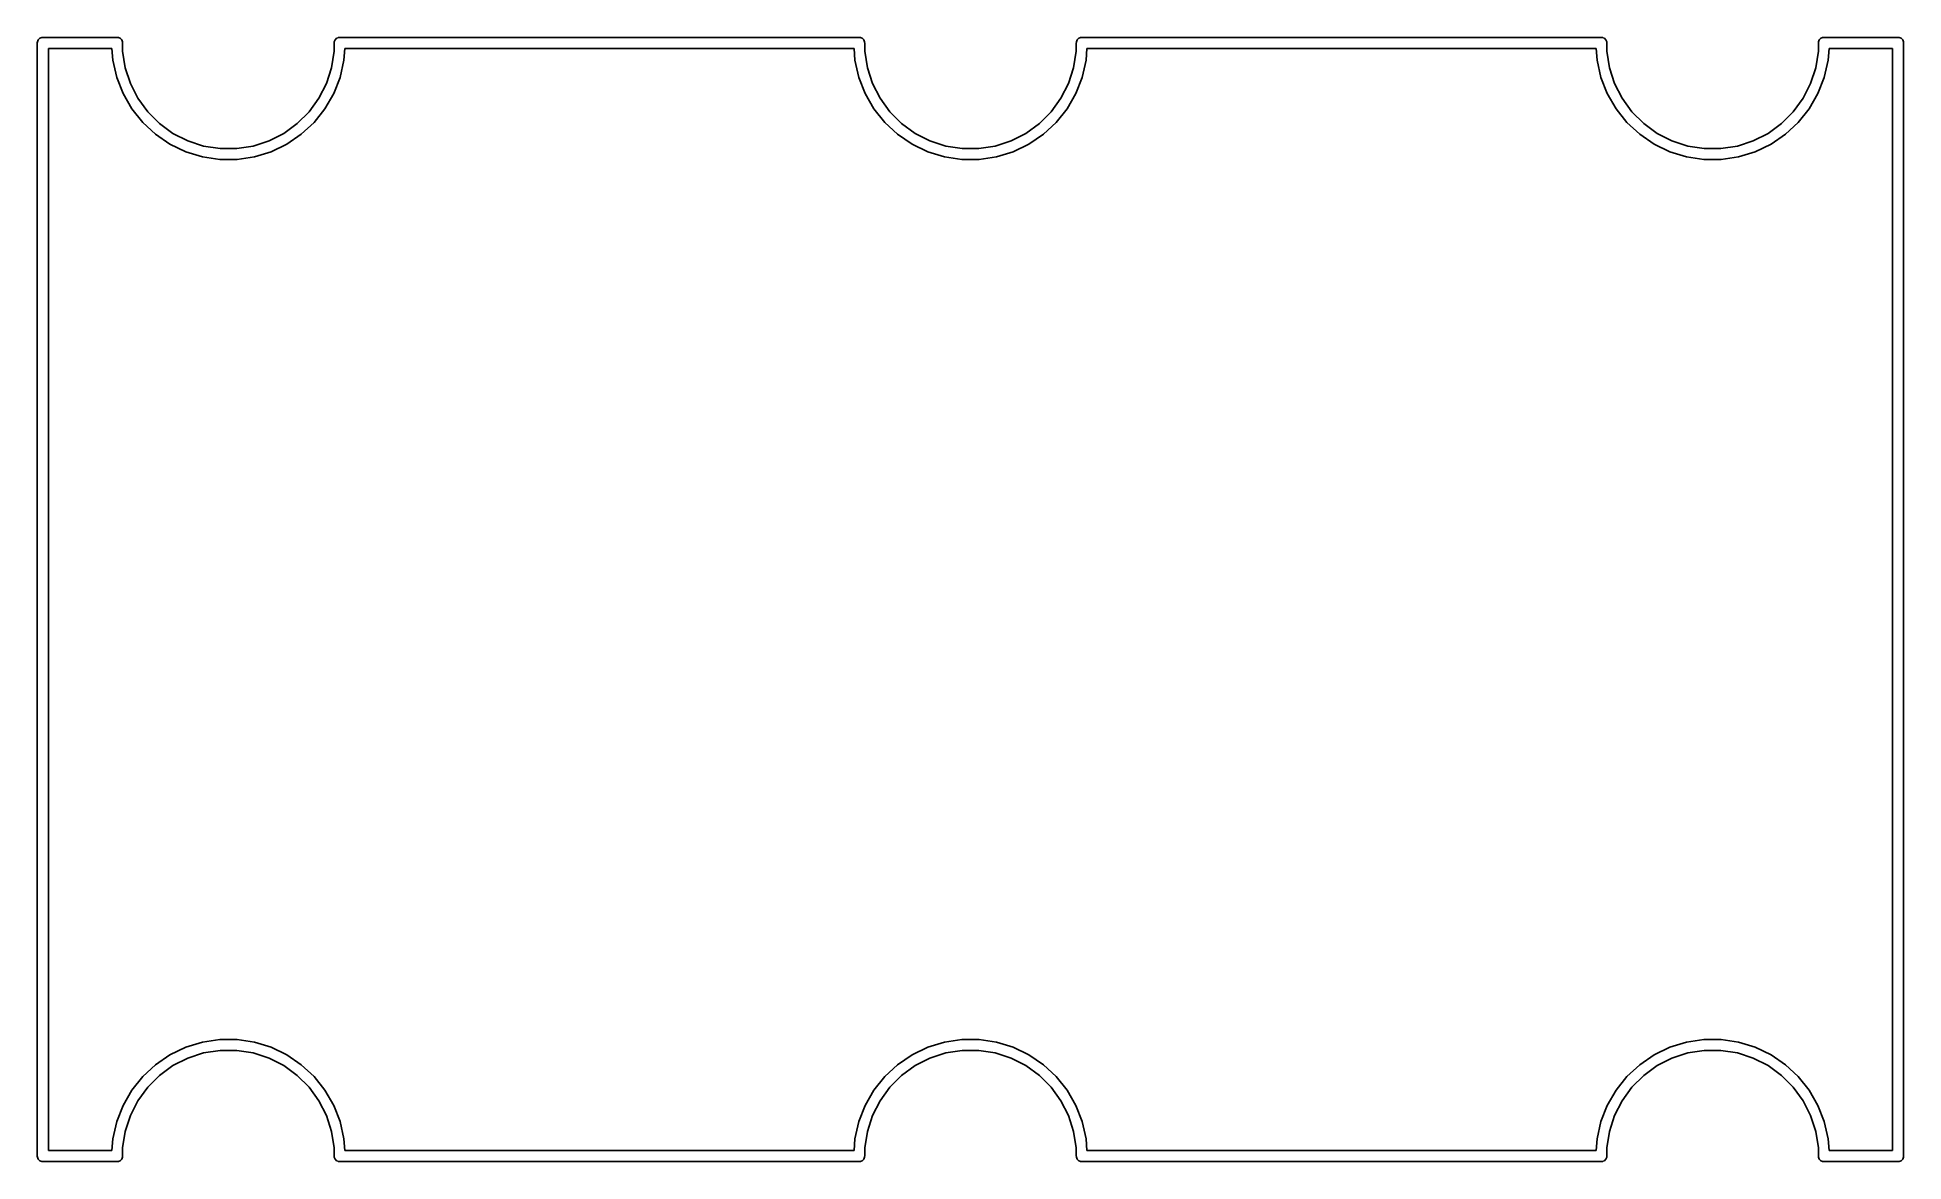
# Model space of a CAD drawing. Extents: x -0.003 to 0.987, y -0.003 to 0.594.
import ezdxf

# ---------------------------------------------------------------- set-up
doc = ezdxf.new("R2010")
doc.units = 0
doc.header["$MEASUREMENT"] = 0
doc.layers.add('BLACK', color=7, linetype='CONTINUOUS')

msp = doc.modelspace()

# ---------------------------------------------------------------- linework, layer by layer
at = {"layer": 'BLACK', "linetype": 'CONTINUOUS'}
for p, q in [((-0.00295, 0.59055), (-0.0029, 0.59113)), ((-0.00295, 0), (-0.00295, 0.59055)), ((-0.0029, 0.59113), (-0.00246, 0.59219)), ((-0.00246, 0.59219), (-0.00164, 0.59301)), ((-0.00164, 0.59301), (-0.00058, 0.59345)), ((-0.00058, 0.59345), (0, 0.5935)), ((0, 0.5935), (0.03937, 0.5935)), ((0.00295, 0.5876), (0.00295, 0.00295)), ((0.03664, 0.5876), (0.00295, 0.5876)), ((0.03711, 0.58131), (0.03664, 0.5876)), ((0.03937, 0.5935), (0.03995, 0.59345)), ((0.03995, 0.59345), (0.04016, 0.59336)), ((0.04016, 0.59336), (0.04028, 0.59336)), ((0.04028, 0.59336), (0.04045, 0.59324)), ((0.04045, 0.59324), (0.04101, 0.59301)), ((0.04101, 0.59301), (0.04165, 0.59236)), ((0.04165, 0.59236), (0.04176, 0.59229)), ((0.04176, 0.59229), (0.04177, 0.59224)), ((0.04177, 0.59224), (0.04183, 0.59219)), ((0.04183, 0.59219), (0.04227, 0.59113)), ((0.04227, 0.59113), (0.04227, 0.59073)), ((0.04227, 0.59073), (0.04232, 0.59055)), ((0.04232, 0.59055), (0.04232, 0.58614)), ((0.04232, 0.58614), (0.0437, 0.57741)), ((0.15315, 0.57741), (0.15453, 0.58614)), ((0.15453, 0.59055), (0.15458, 0.59073)), ((0.15453, 0.58614), (0.15453, 0.59055)), ((0.15458, 0.59113), (0.15503, 0.59219)), ((0.15458, 0.59073), (0.15458, 0.59113)), ((0.15503, 0.59219), (0.15508, 0.59224)), ((0.15508, 0.59224), (0.15509, 0.59229)), ((0.15509, 0.59229), (0.1552, 0.59236)), ((0.1552, 0.59236), (0.15584, 0.59301)), ((0.15584, 0.59301), (0.1564, 0.59324)), ((0.1564, 0.59324), (0.15657, 0.59336)), ((0.15657, 0.59336), (0.15669, 0.59336)), ((0.15669, 0.59336), (0.1569, 0.59345)), ((0.1569, 0.59345), (0.15748, 0.5935)), ((0.15748, 0.5935), (0.43307, 0.5935)), ((0.16021, 0.5876), (0.15974, 0.58131)), ((0.43034, 0.5876), (0.16021, 0.5876)), ((0.43081, 0.58131), (0.43034, 0.5876)), ((0.43307, 0.5935), (0.43365, 0.59345)), ((0.43365, 0.59345), (0.43386, 0.59336)), ((0.43386, 0.59336), (0.43398, 0.59336)), ((0.43398, 0.59336), (0.43415, 0.59324)), ((0.43415, 0.59324), (0.43471, 0.59301)), ((0.43471, 0.59301), (0.43535, 0.59236)), ((0.43535, 0.59236), (0.43546, 0.59229)), ((0.43546, 0.59229), (0.43547, 0.59224)), ((0.43547, 0.59224), (0.43553, 0.59219)), ((0.43553, 0.59219), (0.43597, 0.59113)), ((0.43597, 0.59113), (0.43597, 0.59073)), ((0.43597, 0.59073), (0.43602, 0.59055)), ((0.43602, 0.59055), (0.43602, 0.58614)), ((0.43602, 0.58614), (0.43741, 0.57741)), ((0.54685, 0.57741), (0.54823, 0.58614)), ((0.54823, 0.59055), (0.54829, 0.59073)), ((0.54823, 0.58614), (0.54823, 0.59055)), ((0.54829, 0.59113), (0.54873, 0.59219)), ((0.54829, 0.59073), (0.54829, 0.59113)), ((0.54873, 0.59219), (0.54878, 0.59224)), ((0.54878, 0.59224), (0.54879, 0.59229)), ((0.54879, 0.59229), (0.5489, 0.59236)), ((0.5489, 0.59236), (0.54954, 0.59301)), ((0.54954, 0.59301), (0.5501, 0.59324)), ((0.5501, 0.59324), (0.55027, 0.59336)), ((0.55027, 0.59336), (0.55039, 0.59336)), ((0.55039, 0.59336), (0.55061, 0.59345)), ((0.55061, 0.59345), (0.55118, 0.5935)), ((0.55118, 0.5935), (0.82677, 0.5935)), ((0.55391, 0.5876), (0.55344, 0.58131)), ((0.82404, 0.5876), (0.55391, 0.5876)), ((0.82451, 0.58131), (0.82404, 0.5876)), ((0.82677, 0.5935), (0.82735, 0.59345)), ((0.82735, 0.59345), (0.82756, 0.59336)), ((0.82756, 0.59336), (0.82768, 0.59336)), ((0.82768, 0.59336), (0.82785, 0.59324)), ((0.82785, 0.59324), (0.82841, 0.59301)), ((0.82841, 0.59301), (0.82906, 0.59236)), ((0.82906, 0.59236), (0.82916, 0.59229)), ((0.82916, 0.59229), (0.82917, 0.59224)), ((0.82917, 0.59224), (0.82923, 0.59219)), ((0.82923, 0.59219), (0.82967, 0.59113)), ((0.82967, 0.59113), (0.82967, 0.59073)), ((0.82967, 0.59073), (0.82972, 0.59055)), ((0.82972, 0.59055), (0.82972, 0.58614)), ((0.82972, 0.58614), (0.83111, 0.57741)), ((0.94055, 0.57741), (0.94193, 0.58614)), ((0.94193, 0.59055), (0.94199, 0.59073)), ((0.94193, 0.58614), (0.94193, 0.59055)), ((0.94199, 0.59113), (0.94243, 0.59219)), ((0.94199, 0.59073), (0.94199, 0.59113)), ((0.94243, 0.59219), (0.94248, 0.59224)), ((0.94248, 0.59224), (0.94249, 0.59229)), ((0.94249, 0.59229), (0.9426, 0.59236)), ((0.9426, 0.59236), (0.94324, 0.59301)), ((0.94324, 0.59301), (0.9438, 0.59324)), ((0.9438, 0.59324), (0.94397, 0.59336)), ((0.94397, 0.59336), (0.94409, 0.59336)), ((0.94409, 0.59336), (0.94431, 0.59345)), ((0.94431, 0.59345), (0.94488, 0.5935)), ((0.94488, 0.5935), (0.98425, 0.5935)), ((0.94761, 0.5876), (0.94714, 0.58131)), ((0.9813, 0.5876), (0.94761, 0.5876)), ((0.9813, 0.00295), (0.9813, 0.5876)), ((0.98425, 0.5935), (0.98483, 0.59345)), ((0.98483, 0.59345), (0.98589, 0.59301)), ((0.98589, 0.59301), (0.98671, 0.59219)), ((0.98671, 0.59219), (0.98715, 0.59113)), ((0.98715, 0.59113), (0.9872, 0.59055)), ((0.9872, 0.59055), (0.9872, 0)), ((0.03917, 0.57227), (0.03711, 0.58131)), ((0.0437, 0.57741), (0.04643, 0.56902)), ((0.15042, 0.56902), (0.15315, 0.57741)), ((0.15974, 0.58131), (0.15768, 0.57227)), ((0.43287, 0.57227), (0.43081, 0.58131)), ((0.43741, 0.57741), (0.44013, 0.56902)), ((0.54412, 0.56902), (0.54685, 0.57741)), ((0.55344, 0.58131), (0.55138, 0.57227)), ((0.82657, 0.57227), (0.82451, 0.58131)), ((0.83111, 0.57741), (0.83383, 0.56902)), ((0.93782, 0.56902), (0.94055, 0.57741)), ((0.94714, 0.58131), (0.94508, 0.57227)), ((0.04256, 0.56365), (0.03917, 0.57227)), ((0.04643, 0.56902), (0.05044, 0.56115)), ((0.14641, 0.56115), (0.15042, 0.56902)), ((0.15768, 0.57227), (0.15429, 0.56365)), ((0.43626, 0.56365), (0.43287, 0.57227)), ((0.44013, 0.56902), (0.44414, 0.56115)), ((0.54011, 0.56115), (0.54412, 0.56902)), ((0.55138, 0.57227), (0.54799, 0.56365)), ((0.82996, 0.56365), (0.82657, 0.57227)), ((0.83383, 0.56902), (0.83784, 0.56115)), ((0.93381, 0.56115), (0.93782, 0.56902)), ((0.94508, 0.57227), (0.94169, 0.56365)), ((0.04719, 0.55562), (0.04256, 0.56365)), ((0.05297, 0.54838), (0.04719, 0.55562)), ((0.05044, 0.56115), (0.05563, 0.554)), ((0.14122, 0.554), (0.14641, 0.56115)), ((0.14966, 0.55562), (0.14388, 0.54838)), ((0.15429, 0.56365), (0.14966, 0.55562)), ((0.44089, 0.55562), (0.43626, 0.56365)), ((0.44667, 0.54838), (0.44089, 0.55562)), ((0.44414, 0.56115), (0.44933, 0.554)), ((0.53492, 0.554), (0.54011, 0.56115)), ((0.54336, 0.55562), (0.53758, 0.54838)), ((0.54799, 0.56365), (0.54336, 0.55562)), ((0.83459, 0.55562), (0.82996, 0.56365)), ((0.84037, 0.54838), (0.83459, 0.55562)), ((0.83784, 0.56115), (0.84303, 0.554)), ((0.92862, 0.554), (0.93381, 0.56115)), ((0.93706, 0.55562), (0.93128, 0.54838)), ((0.94169, 0.56365), (0.93706, 0.55562)), ((0.05976, 0.54207), (0.05297, 0.54838)), ((0.05563, 0.554), (0.06188, 0.54776)), ((0.06188, 0.54776), (0.06902, 0.54257)), ((0.12783, 0.54257), (0.13497, 0.54776)), ((0.13497, 0.54776), (0.14122, 0.554)), ((0.14388, 0.54838), (0.13709, 0.54207)), ((0.45346, 0.54207), (0.44667, 0.54838)), ((0.44933, 0.554), (0.45558, 0.54776)), ((0.45558, 0.54776), (0.46272, 0.54257)), ((0.52153, 0.54257), (0.52867, 0.54776)), ((0.52867, 0.54776), (0.53492, 0.554)), ((0.53758, 0.54838), (0.53079, 0.54207)), ((0.84717, 0.54207), (0.84037, 0.54838)), ((0.84303, 0.554), (0.84928, 0.54776)), ((0.84928, 0.54776), (0.85642, 0.54257)), ((0.91523, 0.54257), (0.92237, 0.54776)), ((0.92237, 0.54776), (0.92862, 0.554)), ((0.93128, 0.54838), (0.92449, 0.54207)), ((0.06742, 0.53685), (0.05976, 0.54207)), ((0.07577, 0.53283), (0.06742, 0.53685)), ((0.06902, 0.54257), (0.07689, 0.53856)), ((0.07689, 0.53856), (0.08529, 0.53583)), ((0.08529, 0.53583), (0.09401, 0.53445)), ((0.10284, 0.53445), (0.11156, 0.53583)), ((0.11156, 0.53583), (0.11996, 0.53856)), ((0.11996, 0.53856), (0.12783, 0.54257)), ((0.12943, 0.53685), (0.12108, 0.53283)), ((0.13709, 0.54207), (0.12943, 0.53685)), ((0.46112, 0.53685), (0.45346, 0.54207)), ((0.46947, 0.53283), (0.46112, 0.53685)), ((0.46272, 0.54257), (0.47059, 0.53856)), ((0.47059, 0.53856), (0.47899, 0.53583)), ((0.47899, 0.53583), (0.48771, 0.53445)), ((0.49654, 0.53445), (0.50526, 0.53583)), ((0.50526, 0.53583), (0.51366, 0.53856)), ((0.51366, 0.53856), (0.52153, 0.54257)), ((0.52313, 0.53685), (0.51478, 0.53283)), ((0.53079, 0.54207), (0.52313, 0.53685)), ((0.85482, 0.53685), (0.84717, 0.54207)), ((0.86317, 0.53283), (0.85482, 0.53685)), ((0.85642, 0.54257), (0.86429, 0.53856)), ((0.86429, 0.53856), (0.87269, 0.53583)), ((0.87269, 0.53583), (0.88141, 0.53445)), ((0.89024, 0.53445), (0.89896, 0.53583)), ((0.89896, 0.53583), (0.90736, 0.53856)), ((0.90736, 0.53856), (0.91523, 0.54257)), ((0.91683, 0.53685), (0.90848, 0.53283)), ((0.92449, 0.54207), (0.91683, 0.53685)), ((0.08463, 0.5301), (0.07577, 0.53283)), ((0.09379, 0.52872), (0.08463, 0.5301)), ((0.10306, 0.52872), (0.09379, 0.52872)), ((0.09401, 0.53445), (0.10284, 0.53445)), ((0.11222, 0.5301), (0.10306, 0.52872)), ((0.12108, 0.53283), (0.11222, 0.5301)), ((0.47833, 0.5301), (0.46947, 0.53283)), ((0.48749, 0.52872), (0.47833, 0.5301)), ((0.49676, 0.52872), (0.48749, 0.52872)), ((0.48771, 0.53445), (0.49654, 0.53445)), ((0.50592, 0.5301), (0.49676, 0.52872)), ((0.51478, 0.53283), (0.50592, 0.5301)), ((0.87203, 0.5301), (0.86317, 0.53283)), ((0.88119, 0.52872), (0.87203, 0.5301)), ((0.89046, 0.52872), (0.88119, 0.52872)), ((0.88141, 0.53445), (0.89024, 0.53445)), ((0.89962, 0.5301), (0.89046, 0.52872)), ((0.90848, 0.53283), (0.89962, 0.5301)), ((0.07577, 0.05772), (0.08463, 0.06045)), ((0.08463, 0.06045), (0.09379, 0.06183)), ((0.09379, 0.06183), (0.10306, 0.06183)), ((0.10306, 0.06183), (0.11222, 0.06045)), ((0.11222, 0.06045), (0.12108, 0.05772)), ((0.46947, 0.05772), (0.47833, 0.06045)), ((0.47833, 0.06045), (0.48749, 0.06183)), ((0.48749, 0.06183), (0.49676, 0.06183)), ((0.49676, 0.06183), (0.50592, 0.06045)), ((0.50592, 0.06045), (0.51478, 0.05772)), ((0.86317, 0.05772), (0.87203, 0.06045)), ((0.87203, 0.06045), (0.88119, 0.06183)), ((0.88119, 0.06183), (0.89046, 0.06183)), ((0.89046, 0.06183), (0.89962, 0.06045)), ((0.89962, 0.06045), (0.90848, 0.05772)), ((0.05976, 0.04848), (0.06742, 0.0537)), ((0.06742, 0.0537), (0.07577, 0.05772)), ((0.07689, 0.05199), (0.06902, 0.04798)), ((0.08529, 0.05472), (0.07689, 0.05199)), ((0.09401, 0.0561), (0.08529, 0.05472)), ((0.10284, 0.0561), (0.09401, 0.0561)), ((0.11156, 0.05472), (0.10284, 0.0561)), ((0.11996, 0.05199), (0.11156, 0.05472)), ((0.12783, 0.04798), (0.11996, 0.05199)), ((0.12108, 0.05772), (0.12943, 0.0537)), ((0.12943, 0.0537), (0.13709, 0.04848)), ((0.45346, 0.04848), (0.46112, 0.0537)), ((0.46112, 0.0537), (0.46947, 0.05772)), ((0.47059, 0.05199), (0.46272, 0.04798)), ((0.47899, 0.05472), (0.47059, 0.05199)), ((0.48771, 0.0561), (0.47899, 0.05472)), ((0.49654, 0.0561), (0.48771, 0.0561)), ((0.50526, 0.05472), (0.49654, 0.0561)), ((0.51366, 0.05199), (0.50526, 0.05472)), ((0.52153, 0.04798), (0.51366, 0.05199)), ((0.51478, 0.05772), (0.52313, 0.0537)), ((0.52313, 0.0537), (0.53079, 0.04848)), ((0.84717, 0.04848), (0.85482, 0.0537)), ((0.85482, 0.0537), (0.86317, 0.05772)), ((0.86429, 0.05199), (0.85642, 0.04798)), ((0.87269, 0.05472), (0.86429, 0.05199)), ((0.88141, 0.0561), (0.87269, 0.05472)), ((0.89024, 0.0561), (0.88141, 0.0561)), ((0.89896, 0.05472), (0.89024, 0.0561)), ((0.90736, 0.05199), (0.89896, 0.05472)), ((0.91523, 0.04798), (0.90736, 0.05199)), ((0.90848, 0.05772), (0.91683, 0.0537)), ((0.91683, 0.0537), (0.92449, 0.04848)), ((0.04719, 0.03493), (0.05297, 0.04218)), ((0.05297, 0.04218), (0.05976, 0.04848)), ((0.06188, 0.04279), (0.05563, 0.03655)), ((0.06902, 0.04798), (0.06188, 0.04279)), ((0.13497, 0.04279), (0.12783, 0.04798)), ((0.14122, 0.03655), (0.13497, 0.04279)), ((0.13709, 0.04848), (0.14388, 0.04218)), ((0.14388, 0.04218), (0.14966, 0.03493)), ((0.44089, 0.03493), (0.44667, 0.04218)), ((0.44667, 0.04218), (0.45346, 0.04848)), ((0.45558, 0.04279), (0.44933, 0.03655)), ((0.46272, 0.04798), (0.45558, 0.04279)), ((0.52867, 0.04279), (0.52153, 0.04798)), ((0.53492, 0.03655), (0.52867, 0.04279)), ((0.53079, 0.04848), (0.53758, 0.04218)), ((0.53758, 0.04218), (0.54336, 0.03493)), ((0.83459, 0.03493), (0.84037, 0.04218)), ((0.84037, 0.04218), (0.84717, 0.04848)), ((0.84928, 0.04279), (0.84303, 0.03655)), ((0.85642, 0.04798), (0.84928, 0.04279)), ((0.92237, 0.04279), (0.91523, 0.04798)), ((0.92862, 0.03655), (0.92237, 0.04279)), ((0.92449, 0.04848), (0.93128, 0.04218)), ((0.93128, 0.04218), (0.93706, 0.03493)), ((0.04256, 0.0269), (0.04719, 0.03493)), ((0.05563, 0.03655), (0.05044, 0.0294)), ((0.14641, 0.0294), (0.14122, 0.03655)), ((0.14966, 0.03493), (0.15429, 0.0269)), ((0.43626, 0.0269), (0.44089, 0.03493)), ((0.44933, 0.03655), (0.44414, 0.0294)), ((0.54011, 0.0294), (0.53492, 0.03655)), ((0.54336, 0.03493), (0.54799, 0.0269)), ((0.82996, 0.0269), (0.83459, 0.03493)), ((0.84303, 0.03655), (0.83784, 0.0294)), ((0.93381, 0.0294), (0.92862, 0.03655)), ((0.93706, 0.03493), (0.94169, 0.0269)), ((0.03917, 0.01828), (0.04256, 0.0269)), ((0.04643, 0.02154), (0.0437, 0.01314)), ((0.05044, 0.0294), (0.04643, 0.02154)), ((0.15042, 0.02154), (0.14641, 0.0294)), ((0.15315, 0.01314), (0.15042, 0.02154)), ((0.15429, 0.0269), (0.15768, 0.01828)), ((0.43287, 0.01828), (0.43626, 0.0269)), ((0.44013, 0.02154), (0.43741, 0.01314)), ((0.44414, 0.0294), (0.44013, 0.02154)), ((0.54412, 0.02154), (0.54011, 0.0294)), ((0.54685, 0.01314), (0.54412, 0.02154)), ((0.54799, 0.0269), (0.55138, 0.01828)), ((0.82657, 0.01828), (0.82996, 0.0269)), ((0.83383, 0.02154), (0.83111, 0.01314)), ((0.83784, 0.0294), (0.83383, 0.02154)), ((0.93782, 0.02154), (0.93381, 0.0294)), ((0.94055, 0.01314), (0.93782, 0.02154)), ((0.94169, 0.0269), (0.94508, 0.01828)), ((0.03711, 0.00924), (0.03917, 0.01828)), ((0.0437, 0.01314), (0.04232, 0.00442)), ((0.15453, 0.00442), (0.15315, 0.01314)), ((0.15768, 0.01828), (0.15974, 0.00924)), ((0.43081, 0.00924), (0.43287, 0.01828)), ((0.43741, 0.01314), (0.43602, 0.00442)), ((0.54823, 0.00442), (0.54685, 0.01314)), ((0.55138, 0.01828), (0.55344, 0.00924)), ((0.82451, 0.00924), (0.82657, 0.01828)), ((0.83111, 0.01314), (0.82972, 0.00442)), ((0.94193, 0.00442), (0.94055, 0.01314)), ((0.94508, 0.01828), (0.94714, 0.00924)), ((-0.0029, -0.00058), (-0.00295, 0)), ((0.00295, 0.00295), (0.03664, 0.00295)), ((0.03664, 0.00295), (0.03711, 0.00924)), ((0.04232, 0), (0.04227, -0.00017)), ((0.04232, 0.00442), (0.04232, 0)), ((0.15453, 0), (0.15453, 0.00442)), ((0.15458, -0.00017), (0.15453, 0)), ((0.15974, 0.00924), (0.16021, 0.00295)), ((0.16021, 0.00295), (0.43034, 0.00295)), ((0.43034, 0.00295), (0.43081, 0.00924)), ((0.43602, 0), (0.43597, -0.00017)), ((0.43602, 0.00442), (0.43602, 0)), ((0.54823, 0), (0.54823, 0.00442)), ((0.54829, -0.00017), (0.54823, 0)), ((0.55344, 0.00924), (0.55391, 0.00295)), ((0.55391, 0.00295), (0.82404, 0.00295)), ((0.82404, 0.00295), (0.82451, 0.00924)), ((0.82972, 0), (0.82967, -0.00017)), ((0.82972, 0.00442), (0.82972, 0)), ((0.94193, 0), (0.94193, 0.00442)), ((0.94199, -0.00017), (0.94193, 0)), ((0.94714, 0.00924), (0.94761, 0.00295)), ((0.94761, 0.00295), (0.9813, 0.00295)), ((0.9872, 0), (0.98715, -0.00058)), ((-0.00246, -0.00164), (-0.0029, -0.00058)), ((-0.00164, -0.00246), (-0.00246, -0.00164)), ((-0.00058, -0.0029), (-0.00164, -0.00246)), ((0, -0.00295), (-0.00058, -0.0029)), ((0.03937, -0.00295), (0, -0.00295)), ((0.03995, -0.0029), (0.03937, -0.00295)), ((0.04016, -0.00281), (0.03995, -0.0029)), ((0.04028, -0.00281), (0.04016, -0.00281)), ((0.04045, -0.00269), (0.04028, -0.00281)), ((0.04101, -0.00246), (0.04045, -0.00269)), ((0.04165, -0.00181), (0.04101, -0.00246)), ((0.04176, -0.00174), (0.04165, -0.00181)), ((0.04177, -0.00169), (0.04176, -0.00174)), ((0.04183, -0.00164), (0.04177, -0.00169)), ((0.04227, -0.00058), (0.04183, -0.00164)), ((0.04227, -0.00017), (0.04227, -0.00058)), ((0.15458, -0.00058), (0.15458, -0.00017)), ((0.15503, -0.00164), (0.15458, -0.00058)), ((0.15508, -0.00169), (0.15503, -0.00164)), ((0.15509, -0.00174), (0.15508, -0.00169)), ((0.1552, -0.00181), (0.15509, -0.00174)), ((0.15584, -0.00246), (0.1552, -0.00181)), ((0.1564, -0.00269), (0.15584, -0.00246)), ((0.15657, -0.00281), (0.1564, -0.00269)), ((0.15669, -0.00281), (0.15657, -0.00281)), ((0.1569, -0.0029), (0.15669, -0.00281)), ((0.15748, -0.00295), (0.1569, -0.0029)), ((0.43307, -0.00295), (0.15748, -0.00295)), ((0.43365, -0.0029), (0.43307, -0.00295)), ((0.43386, -0.00281), (0.43365, -0.0029)), ((0.43398, -0.00281), (0.43386, -0.00281)), ((0.43415, -0.00269), (0.43398, -0.00281)), ((0.43471, -0.00246), (0.43415, -0.00269)), ((0.43535, -0.00181), (0.43471, -0.00246)), ((0.43546, -0.00174), (0.43535, -0.00181)), ((0.43547, -0.00169), (0.43546, -0.00174)), ((0.43553, -0.00164), (0.43547, -0.00169)), ((0.43597, -0.00058), (0.43553, -0.00164)), ((0.43597, -0.00017), (0.43597, -0.00058)), ((0.54829, -0.00058), (0.54829, -0.00017)), ((0.54873, -0.00164), (0.54829, -0.00058)), ((0.54878, -0.00169), (0.54873, -0.00164)), ((0.54879, -0.00174), (0.54878, -0.00169)), ((0.5489, -0.00181), (0.54879, -0.00174)), ((0.54954, -0.00246), (0.5489, -0.00181)), ((0.5501, -0.00269), (0.54954, -0.00246)), ((0.55027, -0.00281), (0.5501, -0.00269)), ((0.55039, -0.00281), (0.55027, -0.00281)), ((0.55061, -0.0029), (0.55039, -0.00281)), ((0.55118, -0.00295), (0.55061, -0.0029)), ((0.82677, -0.00295), (0.55118, -0.00295)), ((0.82735, -0.0029), (0.82677, -0.00295)), ((0.82756, -0.00281), (0.82735, -0.0029)), ((0.82768, -0.00281), (0.82756, -0.00281)), ((0.82785, -0.00269), (0.82768, -0.00281)), ((0.82841, -0.00246), (0.82785, -0.00269)), ((0.82906, -0.00181), (0.82841, -0.00246)), ((0.82916, -0.00174), (0.82906, -0.00181)), ((0.82917, -0.00169), (0.82916, -0.00174)), ((0.82923, -0.00164), (0.82917, -0.00169)), ((0.82967, -0.00058), (0.82923, -0.00164)), ((0.82967, -0.00017), (0.82967, -0.00058)), ((0.94199, -0.00058), (0.94199, -0.00017)), ((0.94243, -0.00164), (0.94199, -0.00058)), ((0.94248, -0.00169), (0.94243, -0.00164)), ((0.94249, -0.00174), (0.94248, -0.00169)), ((0.9426, -0.00181), (0.94249, -0.00174)), ((0.94324, -0.00246), (0.9426, -0.00181)), ((0.9438, -0.00269), (0.94324, -0.00246)), ((0.94397, -0.00281), (0.9438, -0.00269)), ((0.94409, -0.00281), (0.94397, -0.00281)), ((0.94431, -0.0029), (0.94409, -0.00281)), ((0.94488, -0.00295), (0.94431, -0.0029)), ((0.98425, -0.00295), (0.94488, -0.00295)), ((0.98483, -0.0029), (0.98425, -0.00295)), ((0.98589, -0.00246), (0.98483, -0.0029)), ((0.98671, -0.00164), (0.98589, -0.00246)), ((0.98715, -0.00058), (0.98671, -0.00164))]:
    msp.add_line(p, q, dxfattribs=at)

doc.saveas('drawing.dxf')
